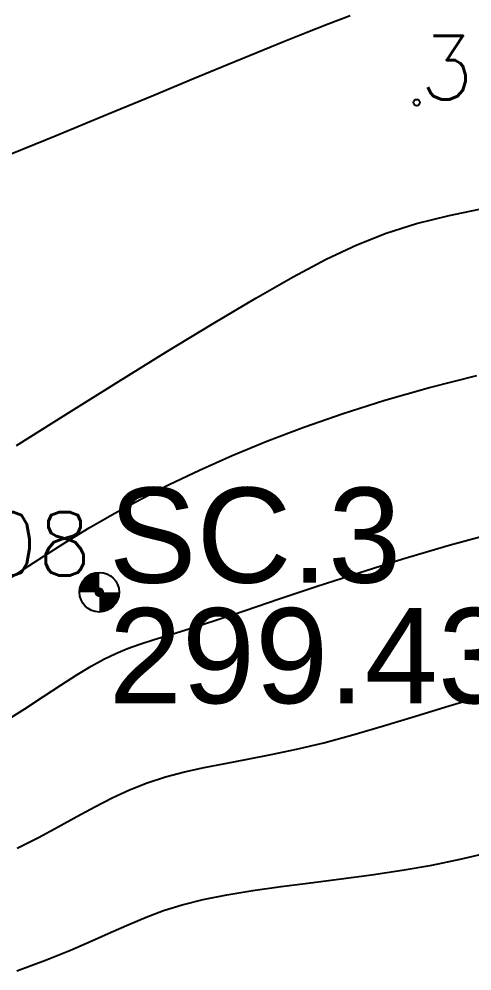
# Model space of a CAD drawing. Extents: x 524954 to 526204, y 9523489 to 9524010.
# Drawn here: x 526086 to 526093.14, y 9523817.85 to 9523832.85 of the extents above; entities that cross this region are included whole.
import ezdxf
from ezdxf.enums import TextEntityAlignment as Align

# ---------------------------------------------------------------- set-up
doc = ezdxf.new("R2010")
doc.units = 0
doc.header["$PDMODE"] = 33
doc.header["$PDSIZE"] = 0.1
for name, color, linetype in [('CN_01_00', 3, 'Continuous'), ('CN_02_00', 4, 'Continuous'), ('CN_10_00', 1, 'Continuous'), ('TopoAlt', 3, 'Continuous'), ('TopoAlt polygo', 7, 'Continuous'), ('TOPOJIS', 7, 'Continuous'), ('TOPOJIS polygo', 1, 'Continuous'), ('TopoMat polygo', 1, 'Continuous')]:
    doc.layers.add(name, color=color, linetype=linetype)
doc.styles.add('Arial 1.0', font='arial.ttf', dxfattribs={"width": 0.99, "height": 1})
doc.styles.add('Simplex 1.0', font='Simplex.shx', dxfattribs={"width": 0.99, "height": 1})

# ---------------------------------------------------------------- blocks, each defined once
blk = doc.blocks.new('TCPOINT M')
at = {"color": 0}
blk.add_point((0, 0), dxfattribs=at)
at = {"layer": 'TopoAlt', "style": 'Simplex 1.0', "width": 0.99}
blk.add_attdef('ALT', (0.15, 0.15), '', height=1, dxfattribs=at)
blk = doc.blocks.new('TCPOINT polygo')
at = {"color": 0, "const_width": 0.075}
blk.add_lwpolyline([(0, 0.0375, 1), (0, -0.0375, 1)], format="xyb", close=True, dxfattribs=at)
at = {"color": 0}
blk.add_point((0, 0), dxfattribs=at)
at = {"layer": 'TopoAlt polygo', "style": 'Arial 1.0', "width": 0.99}
blk.add_attdef('ALT', (0.15, 0.15), '', height=2, dxfattribs=at)
at = {"layer": 'TopoMat polygo', "style": 'Arial 1.0', "width": 0.99}
blk.add_attdef('MAT', text='', height=2, dxfattribs=at).set_placement((0.15, -2.5), align=Align.TOP_LEFT)
blk = doc.blocks.new('t014')
at = {"color": 0, "const_width": 1.249375}
for points in [[(0, 0.625313, 0.414214), (-0.625313, 0, 1)], [(0, -0.625312, 0.414214), (0.625313, 0, 0.414214)]]:
    blk.add_lwpolyline(points, format="xyb", dxfattribs=at)
at = {"color": 0}
blk.add_circle((0, 0), 1.25, dxfattribs=at)

msp = doc.modelspace()

# ---------------------------------------------------------------- linework, layer by layer
at = {"layer": 'CN_01_00', "flags": 128}
for points, elevation in [([(526085.956, 9523826.128), (526086.736, 9523826.621), (526087.531, 9523827.118), (526088.313, 9523827.602), (526089.055, 9523828.054), (526089.73, 9523828.455), (526090.32, 9523828.791), (526090.841, 9523829.068), (526091.321, 9523829.293), (526091.787, 9523829.477), (526092.264, 9523829.629), (526092.779, 9523829.759), (526093.36, 9523829.875)], 301), ([(526085.776, 9523821.782), (526086.086, 9523821.98), (526086.379, 9523822.172), (526086.654, 9523822.352), (526086.906, 9523822.514), (526087.133, 9523822.653), (526087.334, 9523822.764), (526087.52, 9523822.853), (526087.705, 9523822.929), (526087.903, 9523822.999), (526088.127, 9523823.071), (526088.391, 9523823.152), (526088.71, 9523823.251), (526089.097, 9523823.375), (526089.562, 9523823.53), (526090.099, 9523823.711), (526090.699, 9523823.912), (526091.353, 9523824.124), (526092.05, 9523824.342), (526092.782, 9523824.558), (526093.538, 9523824.765)], 299), ([(526085.96, 9523817.846), (526086.413, 9523818.016), (526086.806, 9523818.174), (526087.146, 9523818.321), (526087.449, 9523818.457), (526087.729, 9523818.581), (526087.999, 9523818.695), (526088.275, 9523818.798), (526088.571, 9523818.891), (526088.9, 9523818.973), (526089.273, 9523819.047), (526089.685, 9523819.113), (526090.129, 9523819.175), (526090.594, 9523819.235), (526091.074, 9523819.296), (526091.557, 9523819.362), (526092.038, 9523819.434), (526092.506, 9523819.515), (526092.954, 9523819.607), (526093.385, 9523819.709)], 297)]:
    msp.add_lwpolyline(points, dxfattribs=dict(at, elevation=elevation))
at = {"layer": 'CN_02_00', "flags": 128}
for points, elevation in [([(526085.714, 9523830.666), (526086.581, 9523831.019), (526087.392, 9523831.352), (526088.121, 9523831.654), (526088.749, 9523831.914), (526089.285, 9523832.137), (526089.748, 9523832.327), (526090.155, 9523832.494), (526090.524, 9523832.642), (526090.872, 9523832.779), (526091.217, 9523832.912)], 302), ([(526085.964, 9523819.782), (526086.3, 9523819.952), (526086.613, 9523820.119), (526086.907, 9523820.281), (526087.189, 9523820.434), (526087.465, 9523820.575), (526087.738, 9523820.702), (526088.016, 9523820.813), (526088.303, 9523820.905), (526088.603, 9523820.983), (526088.917, 9523821.052), (526089.249, 9523821.117), (526089.6, 9523821.184), (526089.974, 9523821.257), (526090.374, 9523821.342), (526090.801, 9523821.445), (526091.258, 9523821.569), (526091.742, 9523821.71), (526092.25, 9523821.864), (526092.779, 9523822.026), (526093.324, 9523822.191)], 298)]:
    msp.add_lwpolyline(points, dxfattribs=dict(at, elevation=elevation))
at = {"layer": 'CN_10_00', "elevation": 300, "flags": 128}
msp.add_lwpolyline([(526085.751, 9523823.965), (526086.061, 9523824.174), (526086.388, 9523824.388), (526086.735, 9523824.607), (526087.104, 9523824.83), (526087.497, 9523825.056), (526087.917, 9523825.284), (526088.365, 9523825.514), (526088.844, 9523825.743), (526089.356, 9523825.972), (526089.902, 9523826.199), (526090.485, 9523826.421), (526091.106, 9523826.637), (526091.767, 9523826.847), (526092.47, 9523827.046), (526093.215, 9523827.235)], dxfattribs=at)

# ---------------------------------------------------------------- block references
at = {"layer": 'TOPOJIS'}
ref = msp.add_blockref('TCPOINT M', (526092.268, 9523831.538, 301.68), dxfattribs=at)
ref.add_attrib('ALT', '301.68', (526092.318, 9523831.588, 301.68), dxfattribs={"layer": 'TopoAlt', "height": 1, "style": 'Simplex 1.0', "width": 0.99})
ref = msp.add_blockref('TCPOINT M', (526082.42, 9523824.03, 301.08), dxfattribs=at)
ref.add_attrib('ALT', '301.08', (526082.47, 9523824.08, 301.08), dxfattribs={"layer": 'TopoAlt', "height": 1, "style": 'Simplex 1.0', "width": 0.99})
at = {"layer": 'TOPOJIS polygo'}
ref = msp.add_blockref('TCPOINT polygo', (526087.261, 9523823.817, 299.43), dxfattribs=at)
ref.add_attrib('MAT', 'SC.3', (526087.411, 9523823.967, 299.43), dxfattribs={"layer": 'TopoMat polygo', "height": 1.5, "style": 'Arial 1.0', "width": 0.99})
ref.add_attrib('ALT', '299.43', dxfattribs={"layer": 'TopoAlt polygo', "height": 1.5, "style": 'Arial 1.0', "width": 0.99}).set_placement((526087.411, 9523823.567, 299.43), align=Align.TOP_LEFT)
at = {"layer": 'TOPOJIS polygo', "xscale": 0.25, "yscale": 0.25, "zscale": 0.25}
msp.add_blockref('t014', (526087.261, 9523823.817, 299.432), dxfattribs=at)

doc.saveas('drawing.dxf')
